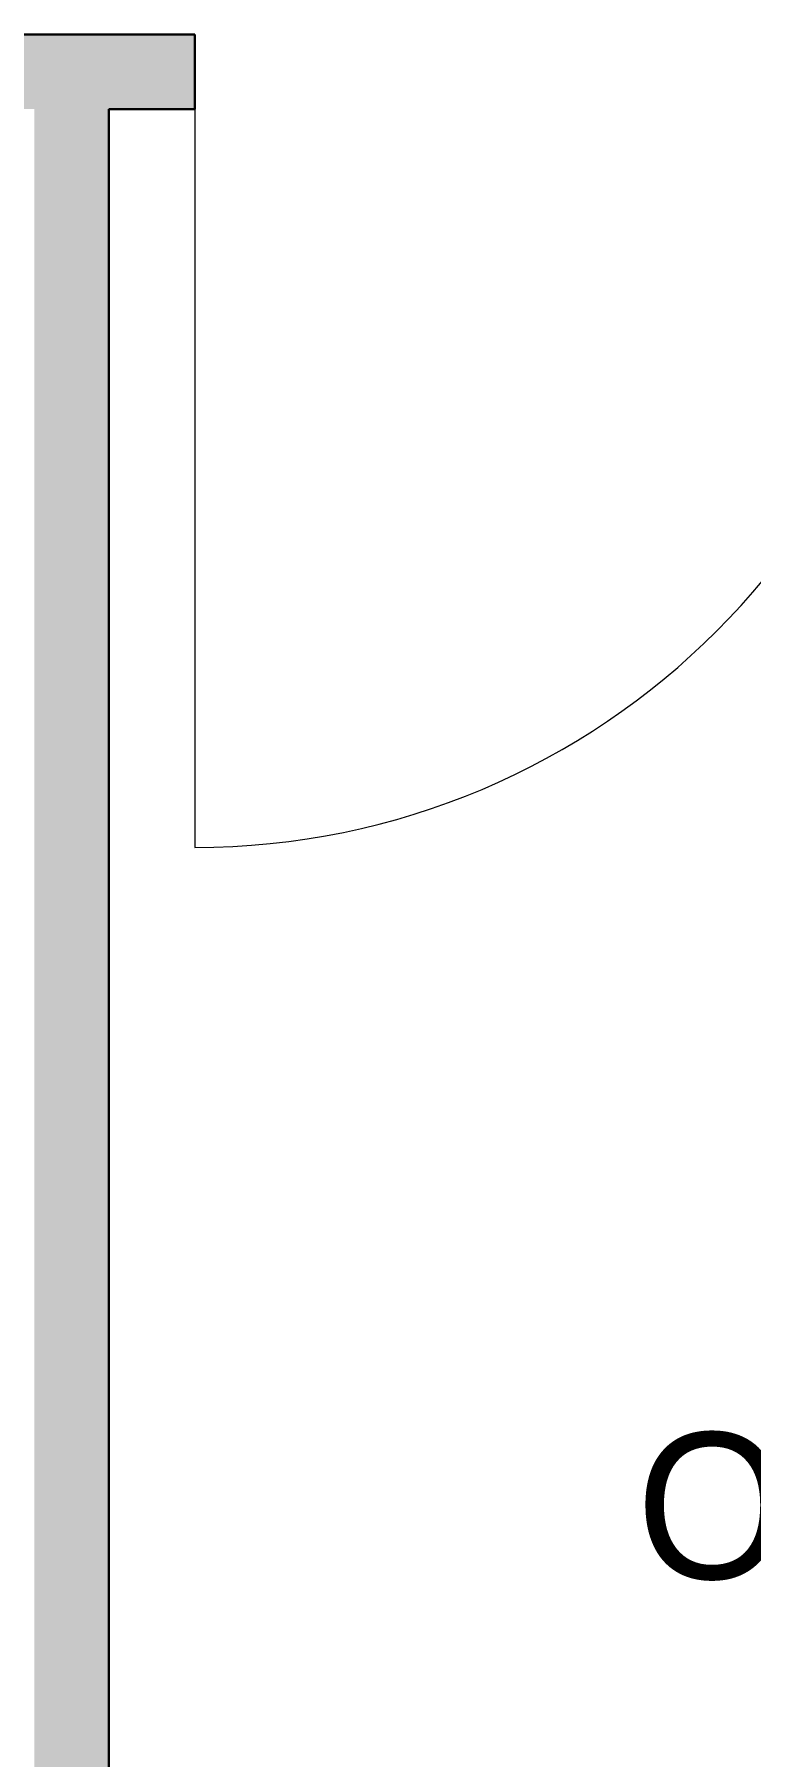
# Model space of a CAD drawing. Header units: millimetres. Extents: x 155927 to 317870, y -36033 to 97293.
# Drawn here: x 207890 to 208870, y 11252 to 13608 of the extents above; entities that cross this region are included whole.
import ezdxf

# ---------------------------------------------------------------- set-up
doc = ezdxf.new("R2010")
doc.units = ezdxf.units.MM
doc.header["$MEASUREMENT"] = 0
for name, color, linetype, lineweight in [('A-AREA-IDEN', 7, 'CONTINUOUS', 9), ('A-DOOR', 4, 'CONTINUOUS', 9), ('A-WALL-PATT', 7, 'CONTINUOUS', 9), ('I-WALL', 7, 'CONTINUOUS', 9)]:
    doc.layers.add(name, color=color, linetype=linetype, lineweight=lineweight)
doc.styles.add('Century Gothic', font='GOTHIC.TTF', dxfattribs={"height": 200})

msp = doc.modelspace()

# ---------------------------------------------------------------- hatches: boundary and pattern name
at = {"layer": 'A-WALL-PATT'}
h = msp.add_hatch(color=256, dxfattribs=at)
h.paths.add_polyline_path([(209119.3, 13505.6), (210809.3, 13505.6), (210809.3, 13607.6), (209119.3, 13607.6)], flags=0)
h.paths.add_polyline_path([(205409.3, 13505.6), (205409.3, 13607.6), (205291.8, 13607.6), (205291.8, 13505.6)], flags=0)
h.paths.add_polyline_path([(213289.8, 13505.6), (213289.8, 13607.6), (211819.3, 13607.6), (211819.3, 13505.6), (213010.3, 13505.6)], flags=0)
h.paths.add_polyline_path([(206419.3, 13505.6), (208109.3, 13505.6), (208109.3, 13607.6), (206419.3, 13607.6)], flags=0)
msp.add_hatch(color=256, dxfattribs=at).paths.add_polyline_path([(207889.8, 9758.1), (207991.8, 9758.1), (207991.8, 13505.6), (207889.8, 13505.6), (207889.8, 9818)], flags=0)

# ---------------------------------------------------------------- linework, layer by layer
at = {"layer": 'A-DOOR'}
msp.add_line((208109.3, 13505.6), (208109.3, 12495.6), dxfattribs=at)
msp.add_arc((208109.3, 13505.6), 1010, 270, 0, dxfattribs=at)
at = {"layer": 'I-WALL', "lineweight": 30}
for p, q in [((208109.3, 13607.6), (206419.3, 13607.6)), ((208109.3, 13505.6), (208109.3, 13607.6)), ((207991.8, 9758.1), (207991.8, 13505.6)), ((207991.8, 13505.6), (208109.3, 13505.6))]:
    msp.add_line(p, q, dxfattribs=at)

# ---------------------------------------------------------------- texts
at = {"layer": 'A-AREA-IDEN', "style": 'Century Gothic'}
msp.add_text('Office', height=200, dxfattribs=at).set_placement((208713.4, 11495.2))

doc.saveas('drawing.dxf')
